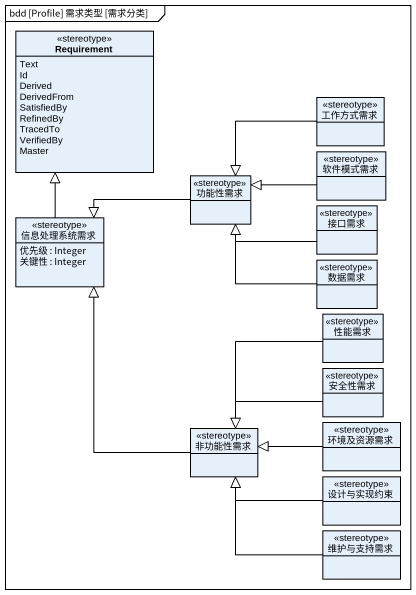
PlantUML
@startuml
mainframe bdd [Profile] 需求类型 [需求分类]
hide circle
hide empty members
class Requirement <<stereotype>> {
  Text
  Id
  Derived
  DerivedFrom
  SatisfiedBy
  RefinedBy
  TracedTo
  VerifiedBy
  Master
}
class 工作方式需求 <<stereotype>>
class 软件模式需求 <<stereotype>>
class 功能性需求 <<stereotype>>
class 接口需求 <<stereotype>>
class 信息处理系统需求 <<stereotype>> {
  优先级 : Integer
  关键性 : Integer
}
class 数据需求 <<stereotype>>
class 性能需求 <<stereotype>>
class 安全性需求 <<stereotype>>
class 非功能性需求 <<stereotype>>
class 环境及资源需求 <<stereotype>>
class 设计与实现约束 <<stereotype>>
class 维护与支持需求 <<stereotype>>
工作方式需求 --|> 功能性需求
软件模式需求 -left-|> 功能性需求
功能性需求 -left-|> 信息处理系统需求
接口需求 -left-|> 功能性需求
信息处理系统需求 -up-|> Requirement
数据需求 -up-|> 功能性需求
性能需求 --|> 非功能性需求
安全性需求 -left-|> 非功能性需求
非功能性需求 -up-|> 信息处理系统需求
环境及资源需求 -left-|> 非功能性需求
设计与实现约束 -left-|> 非功能性需求
维护与支持需求 -up-|> 非功能性需求
@enduml
